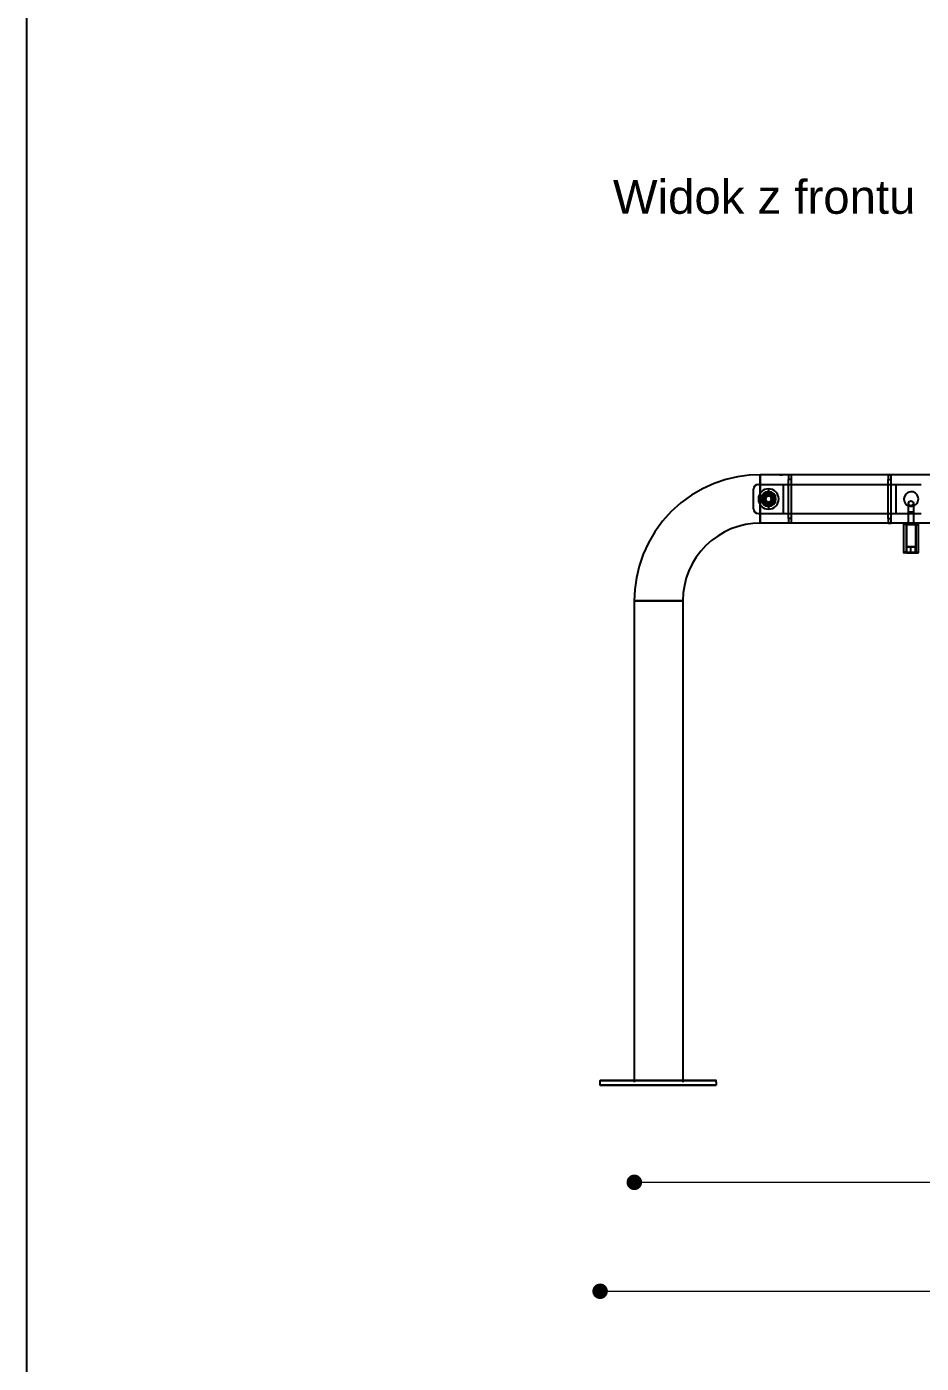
# Model space of a CAD drawing. Header units: millimetres. Extents: x 10366 to 13995, y 24552 to 29685.
# Drawn here: x 10366 to 11289, y 26926 to 28305 of the extents above; entities that cross this region are included whole.
import ezdxf

# ---------------------------------------------------------------- set-up
doc = ezdxf.new("R2010")
doc.units = ezdxf.units.MM
doc.header["$LTSCALE"] = 3
for name, color, linetype in [('Cyan', 120, 'Continuous'), ('Default', 7, 'Continuous'), ('Green', 3, 'Continuous'), ('Hidden_lines', 7, 'Continuous'), ('Orange', 30, 'Continuous'), ('Red', 1, 'Continuous')]:
    doc.layers.add(name, color=color, linetype=linetype)
doc.styles.get("Standard").update_dxf_attribs({"font": 'arial.ttf'})
doc.dimstyles.new('MATEUSZ', dxfattribs={"dimtxt": 35, "dimasz": 16, "dimexe": 0.18, "dimexo": 0.0625, "dimgap": 0.09, "dimtad": 0, "dimdec": 0, "dimdsep": 46, "dimtxsty": 'Standard', "dimblk": 'DOT', "dimcen": 0.09, "dimse1": 1, "dimse2": 1, "dimadec": 0, "dimazin": 0, "dimtfac": 1, "dimtdec": 0, "dimtofl": 0, "dimtmove": 0, "dimatfit": 3, "dimfxl": 1, "dimtolj": 1, "dimtzin": 0, "dimlwd": 9, "dimlwe": 9, "dimarcsym": 0})

# ---------------------------------------------------------------- blocks, each defined once
blk = doc.blocks.new('_Dot')
at = {"color": 0, "linetype": 'ByBlock', "lineweight": -2}
blk.add_line((-0.5, 0), (-1, 0), dxfattribs=at)
at = {"color": 0, "linetype": 'ByBlock', "const_width": 0.5}
blk.add_lwpolyline([(-0.25, 0, 1), (0.25, 0, 1)], format="xyb", close=True, dxfattribs=at)
blk = doc.blocks.new('*D34')
at = {"color": 0, "lineweight": 9, "transparency": 16777216}
for p, q in [((10973.8, 27000.4), (12070.4, 27000.4)), ((13272.1, 27000.4), (12175.5, 27000.4))]:
    blk.add_line(p, q, dxfattribs=at)
at = {"layer": 'Defpoints', "color": 0, "transparency": 16777216}
for p in [(10957.8, 27213), (13288.1, 27213), (13288.1, 27000.4)]:
    blk.add_point(p, dxfattribs=at)
at = {"color": 0, "lineweight": 9, "transparency": 16777216, "xscale": 16, "yscale": 16, "zscale": 16, "rotation": 180}
blk.add_blockref('_Dot', (10957.8, 27000.4), dxfattribs=at)
at = {"color": 0, "lineweight": 9, "transparency": 16777216, "xscale": 16, "yscale": 16, "zscale": 16}
blk.add_blockref('_Dot', (13288.1, 27000.4), dxfattribs=at)
at = {"color": 0, "transparency": 16777216, "insert": (12122.9, 27000.4), "char_height": 35, "attachment_point": 5}
blk.add_mtext('\\A1;2330', dxfattribs=at)
blk = doc.blocks.new('*D35')
at = {"color": 0, "lineweight": 9, "transparency": 16777216}
for p, q in [((11009.1, 27112.8), (12070.6, 27112.8)), ((13237.1, 27112.8), (12175.7, 27112.8))]:
    blk.add_line(p, q, dxfattribs=at)
at = {"layer": 'Defpoints', "color": 0, "transparency": 16777216}
for p in [(10993.1, 27216), (13253.1, 27216), (10993.1, 27112.8)]:
    blk.add_point(p, dxfattribs=at)
at = {"color": 0, "lineweight": 9, "transparency": 16777216, "xscale": 16, "yscale": 16, "zscale": 16, "rotation": 180}
blk.add_blockref('_Dot', (10993.1, 27112.8), dxfattribs=at)
at = {"color": 0, "lineweight": 9, "transparency": 16777216, "xscale": 16, "yscale": 16, "zscale": 16}
blk.add_blockref('_Dot', (13253.1, 27112.8), dxfattribs=at)
at = {"color": 0, "transparency": 16777216, "insert": (12123.1, 27112.8), "char_height": 35, "attachment_point": 5}
blk.add_mtext('\\A1;2260', dxfattribs=at)

msp = doc.modelspace()

# ---------------------------------------------------------------- linework, layer by layer
for p, q in [((10957.8, 27216), (10957.8, 27218)), ((11077.7, 27216), (11077.7, 27218))]:
    msp.add_line(p, q)
msp.add_lwpolyline([(10366.2, 24552.5), (10366.2, 29684.6), (13995, 29684.6), (13995, 24552.5)], close=True)
at = {"layer": 'Cyan', "color": 0}
for p, q in [((11271, 27763), (11271, 27791.8)), ((11273.4, 27791.8), (11273.4, 27763)), ((11274, 27792.4), (11283.1, 27792.4)), ((11274, 27791.8), (11283.1, 27791.8)), ((11274, 27791.8), (11274, 27763)), ((11283.1, 27791.8), (11283.1, 27763)), ((11283.7, 27791.8), (11283.7, 27763)), ((11286, 27791.8), (11286, 27763)), ((11274, 27763), (11283.1, 27763)), ((11274, 27762.4), (11283.1, 27762.4))]:
    msp.add_line(p, q, dxfattribs=at)
for points in [[(11271, 27791.8, 0), (11271, 27791.8, 0), (11271, 27791.9, 0), (11271, 27791.9, 0), (11271.1, 27792, 0), (11271.1, 27792, 0), (11271.1, 27792.1, 0), (11271.2, 27792.1, 0), (11271.2, 27792.2, 0), (11271.2, 27792.2, 0), (11271.3, 27792.3, 0), (11271.3, 27792.3, 0), (11271.4, 27792.3, 0), (11271.5, 27792.3, 0), (11271.5, 27792.4, 0), (11271.6, 27792.4, 0), (11271.6, 27792.4, 0)], [(11271, 27791.8, 0), (11271, 27791.8, 0), (11271, 27791.9, 0), (11271, 27791.9, 0), (11271.1, 27792, 0), (11271.1, 27792.1, 0), (11271.1, 27792.1, 0), (11271.2, 27792.2, 0), (11271.2, 27792.2, 0), (11271.3, 27792.2, 0), (11271.3, 27792.3, 0), (11271.4, 27792.3, 0), (11271.4, 27792.3, 0), (11271.5, 27792.4, 0), (11271.5, 27792.4, 0), (11271.6, 27792.4, 0), (11271.6, 27792.4, 0)], [(11273.4, 27791.8, 0), (11271.6, 27791.8, 0), (11271.2, 27791.8, 0), (11271.1, 27791.8, 0), (11271, 27791.8, 0), (11271, 27791.8, 0), (11271, 27791.8, 0), (11271, 27791.8, 0), (11271, 27791.8, 0), (11271, 27791.8, 0), (11271, 27791.8, 0), (11271, 27791.8, 0), (11271, 27791.8, 0), (11271, 27791.8, 0), (11271, 27791.8, 0), (11271, 27791.8, 0), (11271, 27791.8, 0), (11271, 27791.8, 0), (11271, 27791.8, 0)], [(11274, 27792.4, 0), (11272.2, 27792.4, 0), (11271.8, 27792.4, 0), (11271.7, 27792.4, 0), (11271.7, 27792.4, 0), (11271.6, 27792.4, 0), (11271.6, 27792.4, 0), (11271.6, 27792.4, 0), (11271.6, 27792.4, 0), (11271.6, 27792.4, 0), (11271.6, 27792.4, 0), (11271.6, 27792.4, 0), (11271.6, 27792.4, 0), (11271.6, 27792.4, 0), (11271.6, 27792.4, 0), (11271.6, 27792.4, 0), (11271.6, 27792.4, 0), (11271.6, 27792.4, 0), (11271.6, 27792.4, 0)], [(11273.4, 27791.8, 0), (11273.4, 27791.8, 0), (11273.4, 27791.9, 0), (11273.4, 27791.9, 0), (11273.4, 27792, 0), (11273.4, 27792, 0), (11273.5, 27792.1, 0), (11273.5, 27792.1, 0), (11273.6, 27792.2, 0), (11273.6, 27792.2, 0), (11273.6, 27792.3, 0), (11273.7, 27792.3, 0), (11273.8, 27792.3, 0), (11273.8, 27792.4, 0), (11273.9, 27792.4, 0), (11273.9, 27792.4, 0), (11274, 27792.4, 0)], [(11274, 27791.8, 0), (11273.4, 27791.8, 0)], [(11274, 27792.4, 0), (11274, 27792.4, 0), (11274, 27792.4, 0), (11274, 27792.4, 0), (11274, 27792.4, 0), (11274, 27792.4, 0), (11274, 27792.4, 0), (11274, 27792.4, 0), (11274, 27792.4, 0), (11274, 27792.4, 0), (11274, 27792.4, 0), (11274, 27792.4, 0), (11274, 27792.4, 0), (11274, 27792.4, 0), (11274, 27792.4, 0), (11274, 27792.4, 0), (11274, 27792.3, 0), (11274, 27791.8, 0)], [(11283.1, 27792.4, 0), (11285.4, 27792.4, 0)], [(11283.1, 27792.4, 0), (11283.1, 27792.4, 0), (11283.2, 27792.4, 0), (11283.2, 27792.4, 0), (11283.3, 27792.3, 0), (11283.3, 27792.3, 0), (11283.4, 27792.3, 0), (11283.4, 27792.2, 0), (11283.5, 27792.2, 0), (11283.5, 27792.1, 0), (11283.6, 27792.1, 0), (11283.6, 27792, 0), (11283.6, 27792, 0), (11283.6, 27791.9, 0), (11283.6, 27791.9, 0), (11283.7, 27791.8, 0), (11283.7, 27791.8, 0)], [(11283.1, 27791.8, 0), (11283.1, 27792.2, 0), (11283.1, 27792.3, 0), (11283.1, 27792.4, 0), (11283.1, 27792.4, 0), (11283.1, 27792.4, 0), (11283.1, 27792.4, 0), (11283.1, 27792.4, 0), (11283.1, 27792.4, 0), (11283.1, 27792.4, 0), (11283.1, 27792.4, 0), (11283.1, 27792.4, 0), (11283.1, 27792.4, 0), (11283.1, 27792.4, 0), (11283.1, 27792.4, 0), (11283.1, 27792.4, 0), (11283.1, 27792.4, 0), (11283.1, 27792.4, 0), (11283.1, 27792.4, 0)], [(11283.7, 27791.8, 0), (11283.6, 27791.8, 0), (11283.1, 27791.8, 0)], [(11283.7, 27791.8, 0), (11286, 27791.8, 0)], [(11285.4, 27792.4, 0), (11285.5, 27792.4, 0), (11285.5, 27792.4, 0), (11285.6, 27792.4, 0), (11285.6, 27792.3, 0), (11285.7, 27792.3, 0), (11285.7, 27792.3, 0), (11285.8, 27792.2, 0), (11285.8, 27792.2, 0), (11285.9, 27792.2, 0), (11285.9, 27792.1, 0), (11285.9, 27792.1, 0), (11286, 27792, 0), (11286, 27791.9, 0), (11286, 27791.9, 0), (11286, 27791.8, 0), (11286, 27791.8, 0)], [(11285.4, 27792.4, 0), (11285.5, 27792.4, 0), (11285.5, 27792.4, 0), (11285.6, 27792.3, 0), (11285.6, 27792.3, 0), (11285.7, 27792.3, 0), (11285.7, 27792.3, 0), (11285.8, 27792.2, 0), (11285.8, 27792.2, 0), (11285.9, 27792.1, 0), (11285.9, 27792.1, 0), (11285.9, 27792, 0), (11286, 27792, 0), (11286, 27791.9, 0), (11286, 27791.9, 0), (11286, 27791.8, 0), (11286, 27791.8, 0)], [(11273.4, 27763, 0), (11271, 27763, 0)], [(11271.6, 27762.4, 0), (11271.6, 27762.4, 0), (11271.5, 27762.4, 0), (11271.5, 27762.4, 0), (11271.4, 27762.4, 0), (11271.3, 27762.4, 0), (11271.3, 27762.5, 0), (11271.2, 27762.5, 0), (11271.2, 27762.6, 0), (11271.2, 27762.6, 0), (11271.1, 27762.6, 0), (11271.1, 27762.7, 0), (11271.1, 27762.8, 0), (11271, 27762.8, 0), (11271, 27762.9, 0), (11271, 27762.9, 0), (11271, 27763, 0)], [(11271.6, 27762.4, 0), (11271.6, 27762.4, 0), (11271.5, 27762.4, 0), (11271.5, 27762.4, 0), (11271.4, 27762.4, 0), (11271.4, 27762.4, 0), (11271.3, 27762.5, 0), (11271.3, 27762.5, 0), (11271.2, 27762.5, 0), (11271.2, 27762.6, 0), (11271.1, 27762.6, 0), (11271.1, 27762.7, 0), (11271.1, 27762.8, 0), (11271, 27762.8, 0), (11271, 27762.9, 0), (11271, 27762.9, 0), (11271, 27763, 0)], [(11274, 27762.4, 0), (11271.6, 27762.4, 0)], [(11274, 27762.4, 0), (11273.9, 27762.4, 0), (11273.9, 27762.4, 0), (11273.8, 27762.4, 0), (11273.8, 27762.4, 0), (11273.7, 27762.4, 0), (11273.6, 27762.5, 0), (11273.6, 27762.5, 0), (11273.6, 27762.6, 0), (11273.5, 27762.6, 0), (11273.5, 27762.7, 0), (11273.4, 27762.7, 0), (11273.4, 27762.8, 0), (11273.4, 27762.8, 0), (11273.4, 27762.9, 0), (11273.4, 27762.9, 0), (11273.4, 27763, 0)], [(11273.4, 27763, 0), (11273.5, 27763, 0), (11274, 27763, 0)], [(11274, 27763, 0), (11274, 27762.4, 0)], [(11282.7, 27762.5, 0), (11282.7, 27762.5, 0), (11282.7, 27762.5, 0), (11282.7, 27762.5, 0), (11282.7, 27762.5, 0), (11282.7, 27762.5, 0), (11282.7, 27762.5, 0), (11282.7, 27762.5, 0), (11282.7, 27762.5, 0), (11282.7, 27762.5, 0), (11282.7, 27762.5, 0), (11282.7, 27762.5, 0), (11282.7, 27762.5, 0), (11282.7, 27762.5, 0), (11282.6, 27762.5, 0), (11282.2, 27762.5, 0), (11278.6, 27762.5, 0), (11275.6, 27762.5, 0), (11274.6, 27762.5, 0), (11274.4, 27762.5, 0), (11274.3, 27762.5, 0), (11274.3, 27762.5, 0), (11274.3, 27762.5, 0), (11274.3, 27762.5, 0), (11274.3, 27762.5, 0), (11274.3, 27762.5, 0), (11274.3, 27762.5, 0), (11274.3, 27762.5, 0), (11274.3, 27762.5, 0), (11274.3, 27762.5, 0), (11274.3, 27762.5, 0), (11274.3, 27762.5, 0), (11274.3, 27762.5, 0), (11274.3, 27762.5, 0)], [(11283.1, 27763, 0), (11283.7, 27763, 0)], [(11283.7, 27763, 0), (11283.7, 27762.9, 0), (11283.6, 27762.9, 0), (11283.6, 27762.8, 0), (11283.6, 27762.8, 0), (11283.6, 27762.7, 0), (11283.6, 27762.7, 0), (11283.5, 27762.6, 0), (11283.5, 27762.6, 0), (11283.4, 27762.5, 0), (11283.4, 27762.5, 0), (11283.3, 27762.4, 0), (11283.3, 27762.4, 0), (11283.2, 27762.4, 0), (11283.2, 27762.4, 0), (11283.1, 27762.4, 0), (11283.1, 27762.4, 0)], [(11283.1, 27762.4, 0), (11283.1, 27762.4, 0), (11283.1, 27762.4, 0), (11283.1, 27762.4, 0), (11283.1, 27762.4, 0), (11283.1, 27762.4, 0), (11283.1, 27762.4, 0), (11283.1, 27762.4, 0), (11283.1, 27762.4, 0), (11283.1, 27762.4, 0), (11283.1, 27762.4, 0), (11283.1, 27762.4, 0), (11283.1, 27762.4, 0), (11283.1, 27762.4, 0), (11283.1, 27762.4, 0), (11283.1, 27762.5, 0), (11283.1, 27763, 0)], [(11283.1, 27762.4, 0), (11285.4, 27762.4, 0)], [(11283.7, 27763, 0), (11286, 27763, 0)], [(11286, 27763, 0), (11286, 27762.9, 0), (11286, 27762.9, 0), (11286, 27762.8, 0), (11286, 27762.8, 0), (11285.9, 27762.7, 0), (11285.9, 27762.6, 0), (11285.9, 27762.6, 0), (11285.8, 27762.6, 0), (11285.8, 27762.5, 0), (11285.7, 27762.5, 0), (11285.7, 27762.4, 0), (11285.6, 27762.4, 0), (11285.6, 27762.4, 0), (11285.5, 27762.4, 0), (11285.5, 27762.4, 0), (11285.4, 27762.4, 0)], [(11286, 27763, 0), (11286, 27762.9, 0), (11286, 27762.9, 0), (11286, 27762.8, 0), (11286, 27762.8, 0), (11285.9, 27762.7, 0), (11285.9, 27762.6, 0), (11285.9, 27762.6, 0), (11285.8, 27762.6, 0), (11285.8, 27762.5, 0), (11285.7, 27762.5, 0), (11285.7, 27762.4, 0), (11285.6, 27762.4, 0), (11285.6, 27762.4, 0), (11285.5, 27762.4, 0), (11285.5, 27762.4, 0), (11285.4, 27762.4, 0)]]:
    msp.add_polyline3d(points, dxfattribs=at)
for centre, start, end in [((11271.6, 27791.8), 90, 180), ((11285.4, 27791.8), 0, 90), ((11271.6, 27763), 180, 270), ((11285.4, 27763), 270, 0)]:
    msp.add_arc(centre, 0.625, start, end, dxfattribs=at)
at = {"layer": 'Default', "color": 0}
for p, q in [((13103.1, 27843), (11123.1, 27843)), ((11143.1, 27843), (11146.1, 27843)), ((11143.1, 27843), (11146.1, 27843)), ((11155.1, 27843), (11152.1, 27843)), ((11152.1, 27833), (11152.1, 27838)), ((11155.1, 27838), (11152.1, 27838)), ((11155.1, 27833), (11155.1, 27838)), ((11249.1, 27843), (11246.1, 27843)), ((11249.1, 27843), (11246.1, 27843)), ((11255.1, 27843), (11258.1, 27843)), ((11255.1, 27833), (11255.1, 27838)), ((11255.1, 27838), (11258.1, 27838)), ((11258.1, 27833), (11258.1, 27838)), ((11116.1, 27808), (11116.1, 27828)), ((11121.1, 27833), (11289.1, 27833)), ((11121.1, 27803), (11276.8, 27803)), ((11276.4, 27793), (11123.1, 27793)), ((11152.1, 27798), (11152.1, 27803)), ((11155.1, 27798), (11152.1, 27798)), ((11155.1, 27793), (11152.1, 27793)), ((11155.1, 27798), (11155.1, 27803)), ((11255.1, 27798), (11255.1, 27803)), ((11255.1, 27798), (11258.1, 27798)), ((11255.1, 27793), (11258.1, 27793)), ((11258.1, 27798), (11258.1, 27803)), ((11422.6, 27793), (11280.3, 27793)), ((11281, 27803), (11289.1, 27803)), ((10993.1, 27713), (10993.1, 27216)), ((11043.1, 27713), (11043.1, 27216)), ((10957.8, 27213), (10957.8, 27216)), ((11077.7, 27216), (11077.7, 27213))]:
    msp.add_line(p, q, dxfattribs=at)
for points in [[(11123.1, 27843, 0), (11111.5, 27842.5, 0), (11099.5, 27840.9, 0), (11087.4, 27838, 0), (11075.3, 27833.9, 0), (11063.4, 27828.5, 0), (11052, 27821.8, 0), (11041.2, 27814, 0), (11031.2, 27805, 0), (11022.2, 27795, 0), (11014.3, 27784.2, 0), (11007.7, 27772.7, 0), (11002.3, 27760.9, 0), (10998.2, 27748.8, 0), (10995.3, 27736.7, 0), (10993.7, 27724.7, 0), (10993.1, 27713, 0)], [(11123.1, 27843, 0), (11123.1, 27843, 0), (11123.1, 27843, 0), (11123.1, 27843, 0), (11123.1, 27843, 0), (11123.1, 27843, 0), (11123.1, 27843, 0), (11123.1, 27843, 0), (11123.1, 27843, 0), (11123.1, 27843, 0), (11123.1, 27843, 0), (11123.1, 27843, 0), (11123.1, 27843, 0), (11123.1, 27843, 0), (11123.1, 27843, 0), (11123.1, 27842.8, 0), (11123.1, 27842, 0), (11123.1, 27838.8, 0), (11123.1, 27833, 0)], [(11152.1, 27843, 0), (11152.1, 27843, 0), (11152.1, 27843, 0), (11152.1, 27843, 0), (11152.1, 27843, 0), (11152.1, 27843, 0), (11152.1, 27843, 0), (11152.1, 27843, 0), (11152.1, 27843, 0), (11152.1, 27843, 0), (11152.1, 27843, 0), (11152.1, 27843, 0), (11152.1, 27843, 0), (11152.1, 27843, 0), (11152.1, 27843, 0), (11152.1, 27842.9, 0), (11152.1, 27842.4, 0), (11152.1, 27838, 0)], [(11155.1, 27838, 0), (11155.1, 27843, 0)], [(11255.1, 27843, 0), (11255.1, 27843, 0), (11255.1, 27843, 0), (11255.1, 27843, 0), (11255.1, 27843, 0), (11255.1, 27843, 0), (11255.1, 27843, 0), (11255.1, 27843, 0), (11255.1, 27843, 0), (11255.1, 27843, 0), (11255.1, 27843, 0), (11255.1, 27843, 0), (11255.1, 27843, 0), (11255.1, 27843, 0), (11255.1, 27843, 0), (11255.1, 27842.9, 0), (11255.1, 27842.4, 0), (11255.1, 27838, 0)], [(11258.1, 27838, 0), (11258.1, 27843, 0)], [(11123.1, 27793, 0), (11115.4, 27792.7, 0), (11107.7, 27791.5, 0), (11100.1, 27789.7, 0), (11092.8, 27787.1, 0), (11085.8, 27783.8, 0), (11079.1, 27779.8, 0), (11072.8, 27775.2, 0), (11066.9, 27769.9, 0), (11061.6, 27764.2, 0), (11056.9, 27757.8, 0), (11052.8, 27751.1, 0), (11049.4, 27743.9, 0), (11046.7, 27736.5, 0), (11044.7, 27728.8, 0), (11043.5, 27721, 0), (11043.1, 27713, 0)], [(11123.1, 27803, 0), (11123.1, 27795.5, 0), (11123.1, 27793.6, 0), (11123.1, 27793.2, 0), (11123.1, 27793.1, 0), (11123.1, 27793, 0), (11123.1, 27793, 0), (11123.1, 27793, 0), (11123.1, 27793, 0), (11123.1, 27793, 0), (11123.1, 27793, 0), (11123.1, 27793, 0), (11123.1, 27793, 0), (11123.1, 27793, 0), (11123.1, 27793, 0), (11123.1, 27793, 0), (11123.1, 27793, 0), (11123.1, 27793, 0), (11123.1, 27793, 0)], [(11152.1, 27798, 0), (11152.1, 27793, 0)], [(11155.1, 27793, 0), (11155.1, 27793, 0), (11155.1, 27793, 0), (11155.1, 27793, 0), (11155.1, 27793, 0), (11155.1, 27793, 0), (11155.1, 27793, 0), (11155.1, 27793, 0), (11155.1, 27793, 0), (11155.1, 27793, 0), (11155.1, 27793, 0), (11155.1, 27793, 0), (11155.1, 27793, 0), (11155.1, 27793, 0), (11155.1, 27793.1, 0), (11155.1, 27793.2, 0), (11155.1, 27793.7, 0), (11155.1, 27798, 0)], [(11255.1, 27798, 0), (11255.1, 27793, 0)], [(11258.1, 27793, 0), (11258.1, 27793, 0), (11258.1, 27793, 0), (11258.1, 27793, 0), (11258.1, 27793, 0), (11258.1, 27793, 0), (11258.1, 27793, 0), (11258.1, 27793, 0), (11258.1, 27793, 0), (11258.1, 27793, 0), (11258.1, 27793, 0), (11258.1, 27793, 0), (11258.1, 27793, 0), (11258.1, 27793, 0), (11258.1, 27793.1, 0), (11258.1, 27793.2, 0), (11258.1, 27793.7, 0), (11258.1, 27798, 0)], [(10993.1, 27713, 0), (10993.1, 27713, 0), (10993.1, 27713, 0), (10993.1, 27713, 0), (10993.1, 27713, 0), (10993.1, 27713, 0), (10993.1, 27713, 0), (10993.1, 27713, 0), (10993.1, 27713, 0), (10993.1, 27713, 0), (10993.1, 27713, 0), (10993.2, 27713, 0), (10993.2, 27713, 0), (10993.3, 27713, 0), (10993.9, 27713, 0), (10996.2, 27713, 0), (11043.1, 27713, 0)], [(10992.5, 27218, 0), (10963.3, 27218, 0), (10958.1, 27218, 0), (10957.8, 27218, 0), (10957.8, 27218, 0), (10957.8, 27218, 0), (10957.8, 27218, 0), (10957.8, 27218, 0), (10957.8, 27218, 0), (10957.8, 27218, 0), (10957.8, 27218, 0), (10957.8, 27218, 0), (10957.8, 27218, 0), (10957.8, 27218, 0), (10957.8, 27218, 0), (10957.8, 27218, 0), (10957.8, 27218, 0), (10957.8, 27218, 0), (10957.8, 27218, 0), (10957.8, 27218, 0), (10957.8, 27218, 0), (10957.8, 27218, 0), (10958.1, 27218, 0), (10959, 27218, 0), (10963.1, 27218, 0), (11017.8, 27218, 0)], [(11017.8, 27218, 0), (11076.5, 27218, 0), (11077.7, 27218, 0), (11077.7, 27218, 0), (11077.7, 27218, 0), (11077.7, 27218, 0), (11077.7, 27218, 0), (11077.7, 27218, 0), (11077.7, 27218, 0), (11077.7, 27218, 0), (11077.7, 27218, 0), (11077.7, 27218, 0), (11077.7, 27218, 0), (11077.7, 27218, 0), (11077.7, 27218, 0), (11077.7, 27218, 0), (11077.7, 27218, 0), (11077.7, 27218, 0), (11077.7, 27218, 0), (11077.7, 27218, 0), (11077.4, 27218, 0), (11076.5, 27218, 0), (11072.4, 27218, 0), (11042.8, 27218, 0)]]:
    msp.add_polyline3d(points, dxfattribs=at)
msp.add_polyline3d([(11077.7, 27213, 0), (11077.7, 27213, 0), (11077.7, 27213, 0), (11077.7, 27213, 0), (11077.7, 27213, 0), (11077.7, 27213, 0), (11077.7, 27213, 0), (11077.7, 27213, 0), (11077.7, 27213, 0), (11077.7, 27213, 0), (11077.7, 27213, 0), (11077.6, 27213, 0), (11077.3, 27213, 0), (11076, 27213, 0), (11070.4, 27213, 0), (10966.8, 27213, 0), (10958, 27213, 0), (10957.8, 27213, 0), (10957.8, 27213, 0), (10957.8, 27213, 0), (10957.8, 27213, 0), (10957.8, 27213, 0), (10957.8, 27213, 0), (10957.8, 27213, 0), (10957.8, 27213, 0), (10957.8, 27213, 0), (10957.8, 27213, 0), (10957.8, 27213, 0), (10957.8, 27213, 0), (10957.8, 27213, 0), (10957.8, 27213, 0), (10957.8, 27213, 0), (10957.8, 27213, 0), (10957.9, 27213, 0), (10958.2, 27213, 0), (10959.5, 27213, 0), (10965.1, 27213, 0)], close=True, dxfattribs=at)
for centre, radius, start, end in [((11121.1, 27828), 5, 90, 180), ((11278.7, 27818), 7.5, 288.352, 180), ((11121.1, 27808), 5, 180, 270), ((11278.7, 27818), 7.5, 180, 249.4018)]:
    msp.add_arc(centre, radius, start, end, dxfattribs=at)
at = {"layer": 'Green', "color": 0}
for p, q in [((11276, 27803.4), (11276, 27804.2)), ((11276, 27792.4), (11276, 27803.4)), ((11281, 27804.3), (11281, 27792.4))]:
    msp.add_line(p, q, dxfattribs=at)
for points in [[(11276, 27804.3, 0), (11276, 27813.6, 0)], [(11281, 27813.6, 0), (11281, 27813.6, 0), (11281, 27813.6, 0), (11281, 27813.6, 0), (11281, 27813.6, 0), (11281, 27813.6, 0), (11281, 27813.6, 0), (11281, 27813.6, 0), (11281, 27813.6, 0), (11281, 27813.6, 0), (11281, 27813.6, 0), (11281, 27813.6, 0), (11281, 27813.6, 0), (11281, 27813.6, 0), (11281, 27813.5, 0), (11281, 27812.7, 0), (11281, 27804.3, 0)], [(11276, 27804.3, 0), (11276, 27804.3, 0), (11276, 27804.3, 0), (11276, 27804.3, 0), (11276, 27804.3, 0), (11276, 27804.3, 0), (11276, 27804.3, 0), (11276, 27804.3, 0), (11276, 27804.3, 0), (11276, 27804.3, 0), (11276, 27804.3, 0), (11276, 27804.3, 0), (11276, 27804.3, 0), (11276.1, 27804.3, 0), (11276.3, 27804.3, 0), (11278.5, 27804.3, 0), (11280.3, 27804.3, 0), (11280.8, 27804.3, 0), (11281, 27804.3, 0), (11281, 27804.3, 0), (11281, 27804.3, 0), (11281, 27804.3, 0), (11281, 27804.3, 0), (11281, 27804.3, 0), (11281, 27804.3, 0), (11281, 27804.3, 0), (11281, 27804.3, 0), (11281, 27804.3, 0), (11281, 27804.3, 0), (11281, 27804.3, 0), (11281, 27804.3, 0), (11281, 27804.3, 0), (11281, 27804.3, 0)]]:
    msp.add_polyline3d(points, dxfattribs=at)
msp.add_circle((11278.5, 27813.6), 2.5, dxfattribs=at)
at = {"layer": 'Hidden_lines', "color": 0}
for p, q in [((11147.1, 27803), (11147.1, 27833)), ((11152.1, 27803), (11152.1, 27833)), ((11155.1, 27803), (11155.1, 27833)), ((11255.1, 27803), (11255.1, 27833)), ((11258.1, 27803), (11258.1, 27833)), ((11263.2, 27803), (11263.2, 27833)), ((11280.3, 27793), (11276.4, 27793)), ((11276.8, 27803), (11281, 27803)), ((11274.3, 27762.5), (11274.3, 27768.6)), ((11274.3, 27762.5), (11274.3, 27768.6)), ((11278.5, 27762.5), (11278.5, 27768.6)), ((11278.5, 27768.6), (11282.7, 27768.6)), ((11282.7, 27768.6), (11278.5, 27768.6)), ((11282.7, 27768.6), (11282.7, 27762.5)), ((11282.7, 27768.6), (11282.7, 27762.5)), ((11282.7, 27768.6), (11282.7, 27762.5)), ((11282.7, 27768.6), (11282.7, 27762.5)), ((11282.7, 27768.6), (11282.7, 27762.5)), ((11282.6, 27762.4), (11278.5, 27762.4))]:
    msp.add_line(p, q, dxfattribs=at)
for points in [[(11123.1, 27793, 0), (11123.1, 27793, 0), (11123.1, 27793, 0), (11123.1, 27793, 0), (11123.1, 27793, 0), (11123.1, 27793, 0), (11123.1, 27793, 0), (11123.1, 27793, 0), (11123.1, 27793, 0), (11123.1, 27793, 0), (11123.1, 27793, 0), (11123.1, 27793, 0), (11123.1, 27793.1, 0), (11123.1, 27793.2, 0), (11123.1, 27793.8, 0), (11123.1, 27796.1, 0), (11123.1, 27843, 0)], [(11123.1, 27833, 0), (11123.1, 27803, 0)], [(11278.5, 27804.3, 0), (11276.8, 27804.3, 0), (11276.2, 27804.3, 0), (11276.1, 27804.3, 0), (11276, 27804.3, 0), (11276, 27804.3, 0), (11276, 27804.3, 0), (11276, 27804.3, 0), (11276, 27804.3, 0), (11276, 27804.3, 0), (11276, 27804.3, 0), (11276, 27804.3, 0), (11276, 27804.3, 0), (11276, 27804.3, 0), (11276, 27804.3, 0), (11276, 27804.3, 0), (11276, 27804.3, 0), (11276, 27804.3, 0), (11276, 27804.3, 0)], [(11281, 27804.3, 0), (11281, 27804.3, 0), (11281, 27804.3, 0), (11281, 27804.3, 0), (11281, 27804.3, 0), (11281, 27804.3, 0), (11281, 27804.3, 0), (11281, 27804.3, 0), (11281, 27804.3, 0), (11281, 27804.3, 0), (11281, 27804.3, 0), (11281, 27804.3, 0), (11281, 27804.3, 0), (11281, 27804.3, 0), (11280.9, 27804.3, 0), (11280.7, 27804.3, 0), (11278.5, 27804.3, 0)], [(11282.7, 27768.6, 0), (11282.7, 27768.6, 0), (11282.6, 27768.6, 0), (11282.1, 27768.6, 0), (11277.8, 27768.6, 0), (11274.4, 27768.6, 0), (11274.3, 27768.6, 0), (11274.3, 27768.6, 0), (11274.3, 27768.6, 0), (11274.3, 27768.6, 0), (11274.3, 27768.6, 0), (11274.3, 27768.6, 0), (11274.3, 27768.6, 0), (11274.3, 27768.6, 0), (11274.3, 27768.6, 0), (11274.3, 27768.6, 0), (11274.3, 27768.6, 0), (11274.3, 27768.6, 0), (11274.3, 27768.6, 0), (11274.3, 27768.6, 0), (11274.3, 27768.6, 0), (11274.3, 27768.6, 0), (11274.3, 27768.6, 0), (11274.3, 27768.6, 0), (11274.4, 27768.6, 0), (11274.6, 27768.6, 0), (11275.5, 27768.6, 0), (11278.5, 27768.6, 0)], [(11278.5, 27768.6, 0), (11282.7, 27768.6, 0)], [(11274.3, 27762.5, 0), (11274.3, 27762.5, 0), (11274.3, 27762.5, 0), (11274.3, 27762.5, 0), (11274.3, 27762.5, 0), (11274.3, 27762.5, 0), (11274.3, 27762.5, 0), (11274.3, 27762.5, 0), (11274.3, 27762.5, 0), (11274.3, 27762.5, 0), (11274.3, 27762.5, 0), (11274.3, 27762.5, 0), (11274.3, 27762.5, 0), (11274.3, 27762.5, 0), (11274.3, 27762.5, 0), (11274.4, 27762.5, 0), (11274.8, 27762.5, 0), (11278.5, 27762.5, 0)], [(11282.7, 27762.5, 0), (11282.7, 27762.5, 0), (11282.5, 27762.5, 0), (11281.6, 27762.5, 0), (11278.7, 27762.5, 0), (11275.8, 27762.5, 0), (11274.7, 27762.5, 0), (11274.4, 27762.5, 0), (11274.3, 27762.5, 0), (11274.3, 27762.5, 0), (11274.3, 27762.5, 0), (11274.3, 27762.5, 0), (11274.3, 27762.5, 0), (11274.3, 27762.5, 0), (11274.3, 27762.5, 0), (11274.3, 27762.5, 0), (11274.3, 27762.5, 0), (11274.3, 27762.5, 0), (11274.3, 27762.5, 0), (11274.3, 27762.5, 0), (11274.3, 27762.5, 0), (11274.3, 27762.5, 0)], [(11278.5, 27762.5, 0), (11281.5, 27762.5, 0), (11282.4, 27762.5, 0), (11282.7, 27762.5, 0), (11282.7, 27762.5, 0), (11282.7, 27762.5, 0), (11282.7, 27762.5, 0), (11282.7, 27762.5, 0), (11282.7, 27762.5, 0), (11282.7, 27762.5, 0), (11282.7, 27762.5, 0), (11282.7, 27762.5, 0), (11282.7, 27762.5, 0), (11282.7, 27762.5, 0), (11282.7, 27762.5, 0), (11282.7, 27762.5, 0), (11282.7, 27762.5, 0), (11282.7, 27762.5, 0), (11282.7, 27762.5, 0)], [(11282.7, 27762.5, 0), (11282.7, 27762.5, 0), (11282.7, 27762.5, 0), (11282.7, 27762.5, 0), (11282.7, 27762.5, 0), (11282.7, 27762.5, 0), (11282.7, 27762.5, 0), (11282.7, 27762.5, 0), (11282.7, 27762.5, 0), (11282.6, 27762.5, 0), (11282.6, 27762.4, 0), (11282.6, 27762.4, 0), (11282.6, 27762.4, 0), (11282.6, 27762.4, 0), (11282.6, 27762.4, 0), (11282.6, 27762.4, 0), (11282.6, 27762.4, 0)], [(11043.1, 27713, 0), (11043.1, 27713, 0), (11043.1, 27713, 0), (11043.1, 27713, 0), (11043.1, 27713, 0), (11043.1, 27713, 0), (11043.1, 27713, 0), (11043.1, 27713, 0), (11043.1, 27713, 0), (11043.1, 27713, 0), (11043.1, 27713, 0), (11043.1, 27713, 0), (11043.1, 27713, 0), (11043, 27713, 0), (11042.4, 27713, 0), (11040.1, 27713, 0), (10993.1, 27713, 0)], [(11042.8, 27218, 0), (11042.8, 27218, 0), (11042.8, 27218, 0), (11042.8, 27218, 0), (11042.8, 27218, 0), (11042.8, 27218, 0), (11042.8, 27218, 0), (11042.8, 27218, 0), (11042.8, 27218, 0), (11042.8, 27218, 0), (11042.7, 27218, 0), (11042.7, 27218, 0), (11042.6, 27218, 0), (11042, 27218, 0), (11035.9, 27218, 0), (10992.8, 27218, 0)]]:
    msp.add_polyline3d(points, dxfattribs=at)
msp.add_polyline3d([(11278.5, 27768.6, 0), (11282.7, 27768.6, 0), (11282.7, 27768.6, 0), (11282.7, 27768.6, 0), (11282.7, 27768.6, 0), (11282.7, 27768.6, 0), (11282.7, 27768.6, 0), (11282.7, 27768.6, 0), (11282.7, 27768.6, 0), (11282.7, 27768.6, 0), (11282.7, 27768.6, 0), (11282.7, 27768.6, 0), (11282.7, 27768.6, 0), (11282.7, 27768.6, 0), (11282.6, 27768.6, 0), (11282.2, 27768.6, 0), (11274.9, 27768.6, 0), (11274.3, 27768.6, 0), (11274.3, 27768.6, 0), (11274.3, 27768.6, 0), (11274.3, 27768.6, 0), (11274.3, 27768.6, 0), (11274.3, 27768.6, 0), (11274.3, 27768.6, 0), (11274.3, 27768.6, 0), (11274.3, 27768.6, 0), (11274.3, 27768.6, 0), (11274.3, 27768.6, 0), (11274.3, 27768.6, 0), (11274.3, 27768.6, 0), (11274.3, 27768.6, 0), (11274.3, 27768.6, 0), (11274.3, 27768.6, 0), (11274.3, 27768.6, 0), (11274.3, 27768.6, 0), (11274.3, 27768.6, 0), (11274.3, 27768.6, 0), (11274.3, 27768.6, 0), (11274.4, 27768.6, 0), (11274.8, 27768.6, 0)], close=True, dxfattribs=at)
msp.add_circle((11131.6, 27818), 4, dxfattribs=at)
for centre, radius, start, end in [((11131.6, 27818), 7.64, 90, 270), ((11131.6, 27818), 6.24, 90, 270), ((11131.6, 27818), 3, 90, 270), ((11131.6, 27818), 7.64, 270, 90), ((11131.6, 27818), 6.24, 270, 90), ((11131.6, 27818), 3, 270, 90), ((11278.7, 27818), 7.5, 249.4018, 288.352)]:
    msp.add_arc(centre, radius, start, end, dxfattribs=at)
at = {"layer": 'Orange', "color": 0}
msp.add_line((11278.5, 27762.4), (11282.6, 27762.4), dxfattribs=at)
for points in [[(11274.3, 27762.5, 0), (11274.3, 27762.5, 0), (11274.3, 27762.5, 0), (11274.3, 27762.5, 0), (11274.3, 27762.5, 0), (11274.3, 27762.5, 0), (11274.3, 27762.5, 0), (11274.3, 27762.5, 0), (11274.3, 27762.5, 0), (11274.3, 27762.5, 0), (11274.3, 27762.5, 0), (11274.3, 27762.5, 0), (11274.3, 27762.5, 0), (11274.3, 27762.5, 0), (11274.3, 27762.5, 0), (11274.4, 27762.5, 0), (11274.8, 27762.5, 0), (11278.5, 27762.5, 0)], [(11278.5, 27762.5, 0), (11282.7, 27762.5, 0)], [(11282.7, 27762.5, 0), (11282.7, 27762.5, 0), (11282.7, 27762.5, 0), (11282.7, 27762.5, 0), (11282.7, 27762.5, 0), (11282.7, 27762.5, 0), (11282.7, 27762.5, 0), (11282.7, 27762.5, 0), (11282.7, 27762.5, 0), (11282.6, 27762.5, 0), (11282.6, 27762.4, 0), (11282.6, 27762.4, 0), (11282.6, 27762.4, 0), (11282.6, 27762.4, 0), (11282.6, 27762.4, 0), (11282.6, 27762.4, 0), (11282.6, 27762.4, 0)]]:
    msp.add_polyline3d(points, dxfattribs=at)
at = {"layer": 'Red', "color": 0}
for points in [[(11131.6, 27828.5, 0), (11131.6, 27828.5, 0), (11131.6, 27828.5, 0), (11131.6, 27828.5, 0), (11131.6, 27828.5, 0), (11131.6, 27828.5, 0), (11131.6, 27828.5, 0), (11131.6, 27828.5, 0), (11131.6, 27828.5, 0), (11131.6, 27828.5, 0), (11131.6, 27828.5, 0), (11131.6, 27828.5, 0), (11131.6, 27828.5, 0), (11131.6, 27828.5, 0), (11131.6, 27828.5, 0), (11131.6, 27828.4, 0), (11131.6, 27827.8, 0), (11131.6, 27822.5, 0)], [(11131.6, 27813.5, 0), (11131.6, 27807.5, 0)]]:
    msp.add_polyline3d(points, dxfattribs=at)
for radius, start, end in [(10.5, 90, 270), (4.5, 90, 270), (10.5, 270, 90), (4.5, 270, 90)]:
    msp.add_arc((11131.6, 27818), radius, start, end, dxfattribs=at)

# ---------------------------------------------------------------- texts
msp.add_text('Widok z frontu', height=34.962).set_placement((10971, 28112.3))

# ---------------------------------------------------------------- dimensions: what is measured, and where the dimension line sits
for base, p1, p2, picture, middle in [((10993.1, 27112.8), (13253.1, 27216), (10993.1, 27216), '*D35', (12123.1, 27112.8)), ((13288.1, 27000.4), (10957.8, 27213), (13288.1, 27213), '*D34', (12122.9, 27000.4))]:
    dim = msp.add_linear_dim(base=base, p1=p1, p2=p2, dimstyle='MATEUSZ')
    dim.commit()
    dim.dimension.update_dxf_attribs({"geometry": picture, "text_midpoint": middle})

doc.saveas('drawing.dxf')
